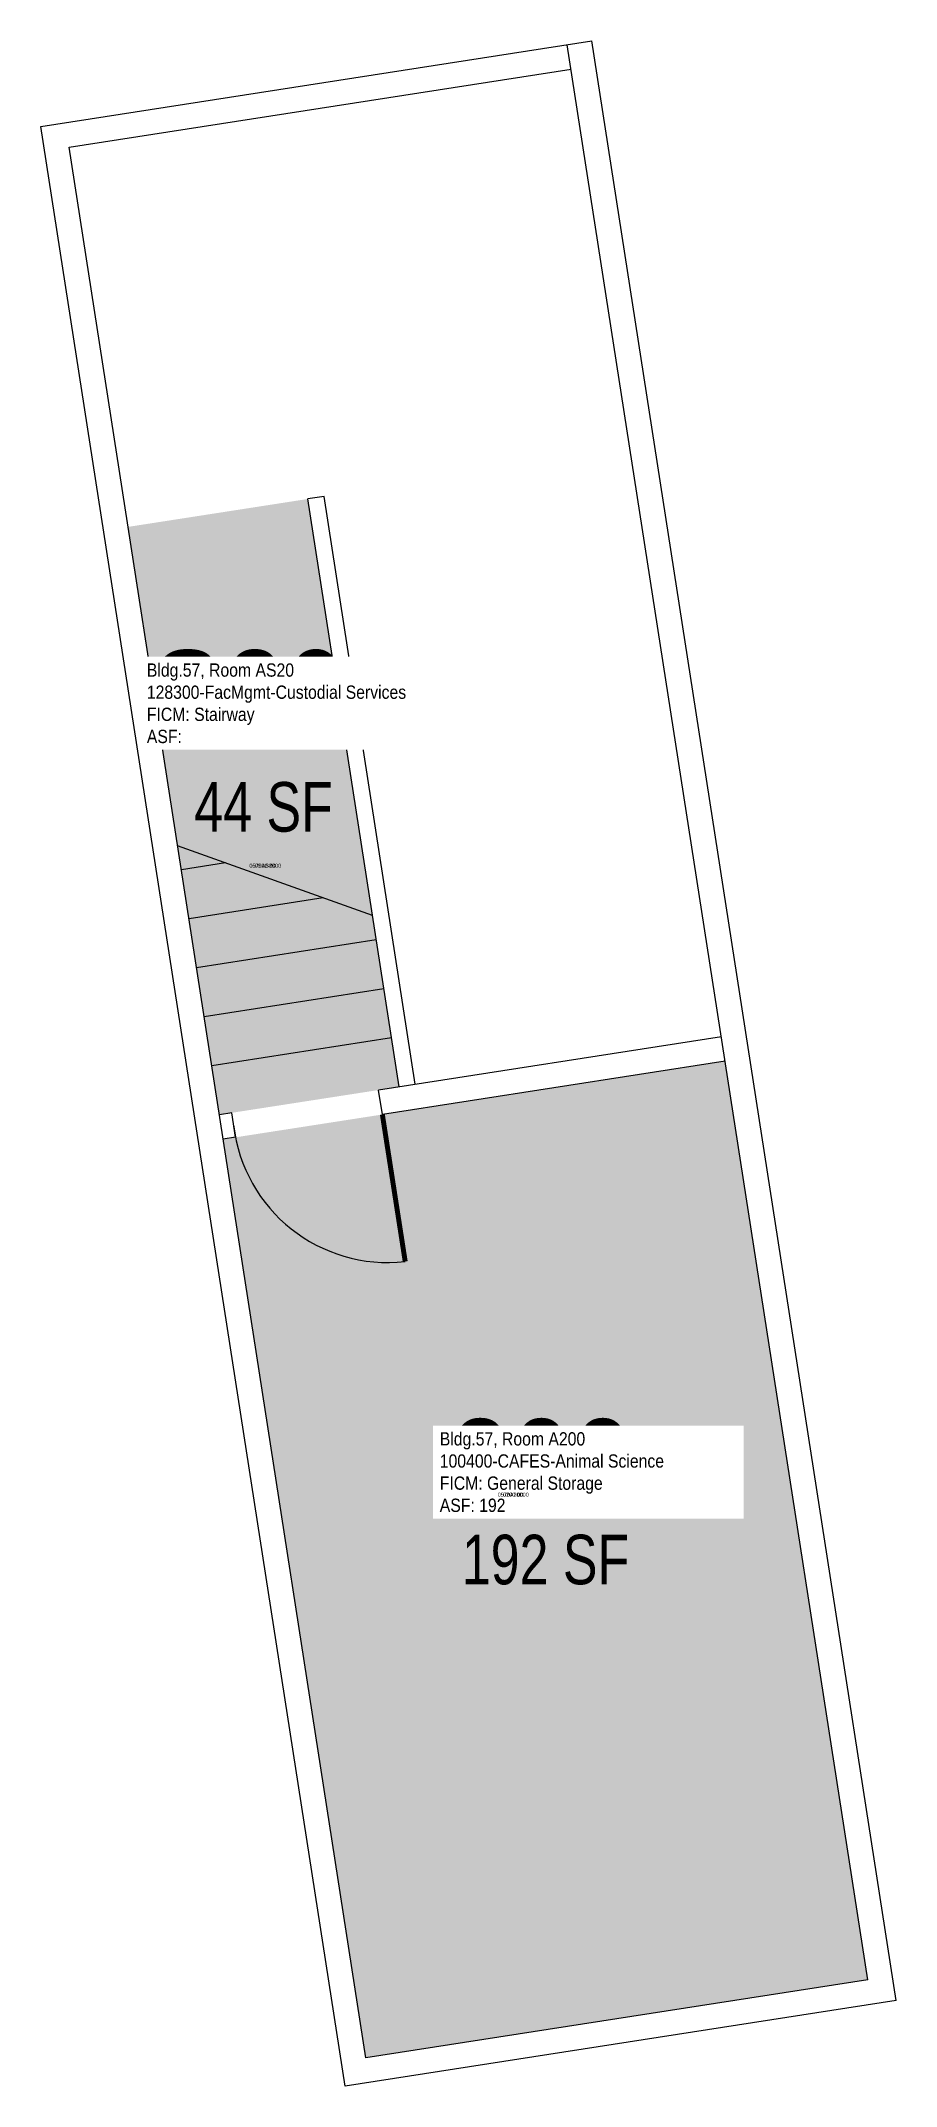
# Model space of a CAD drawing. Header units: inches. Extents: x -197 to 10, y 0 to 1568.
# Drawn here: x -196.7 to 10.3, y 1073 to 1568 of the extents above; entities outside this region: 2.
import ezdxf
from ezdxf.enums import TextEntityAlignment as Align

# ---------------------------------------------------------------- set-up
doc = ezdxf.new("R2010")
doc.units = ezdxf.units.IN
doc.header["$LTSCALE"] = 50
doc.header["$MEASUREMENT"] = 0
for name, color, linetype in [('A-DOOR', 2, 'CONTINUOUS'), ('A-FLOR', 3, 'CONTINUOUS'), ('A-IDEN-RNUM', 7, 'CONTINUOUS'), ('A-IDEN-SNUM', 4, 'CONTINUOUS'), ('A-IDEN-VNUM', 4, 'CONTINUOUS'), ('A-WALL', 5, 'CONTINUOUS'), ('AREA-TEXT', 3, 'CONTINUOUS'), ('Rooms-Category-Color', 7, 'CONTINUOUS'), ('Rooms-College-Color', 7, 'CONTINUOUS'), ('Rooms-Department-Color', 7, 'CONTINUOUS'), ('Rooms-Division-Color', 7, 'CONTINUOUS'), ('Rooms-Information', 7, 'CONTINUOUS')]:
    doc.layers.add(name, color=color, linetype=linetype)
doc.styles.add('CP_AREA', font='arial.ttf', dxfattribs={"height": 15})
doc.styles.add('CP_ROOMVNUMBER', font='arial.ttf', dxfattribs={"width": 0.85, "height": 0.075})
doc.styles.add('ROOMSNUMBER', font='txt', dxfattribs={"height": 1})

msp = doc.modelspace()

# ---------------------------------------------------------------- hatches: boundary and pattern name
at = {"layer": 'Rooms-Category-Color', "true_color": 0xadadad}
msp.add_hatch(color=253, dxfattribs=at).paths.add_polyline_path([(-132.13, 1457.12), (-175.61, 1450.37), (-153.51, 1308.08), (-110.02, 1314.83)])
at = {"layer": 'Rooms-Category-Color', "true_color": 0xe3c5e1}
msp.add_hatch(color=254, dxfattribs=at).paths.add_polyline_path([(-31.04, 1321.03), (-152.58, 1302.15), (-118.04, 1079.81), (3.5, 1098.7), (-0.19, 1122.41)])
at = {"layer": 'Rooms-College-Color', "true_color": 0xadadad}
msp.add_hatch(color=253, dxfattribs=at).paths.add_polyline_path([(-132.13, 1457.12), (-175.61, 1450.37), (-153.51, 1308.08), (-110.02, 1314.83)])
at = {"layer": 'Rooms-College-Color', "true_color": 0xe3c5e1}
msp.add_hatch(color=254, dxfattribs=at).paths.add_polyline_path([(-31.04, 1321.03), (-152.58, 1302.15), (-118.04, 1079.81), (3.5, 1098.7), (-0.19, 1122.41)])
at = {"layer": 'Rooms-Department-Color', "true_color": 0xacacac}
msp.add_hatch(color=253, dxfattribs=at).paths.add_polyline_path([(-132.13, 1457.12), (-175.61, 1450.37), (-153.51, 1308.08), (-110.02, 1314.83)])
at = {"layer": 'Rooms-Department-Color', "true_color": 0xe3c5e1}
msp.add_hatch(color=254, dxfattribs=at).paths.add_polyline_path([(-31.04, 1321.03), (-152.58, 1302.15), (-118.04, 1079.81), (3.5, 1098.7), (-0.19, 1122.41)])
at = {"layer": 'Rooms-Division-Color', "true_color": 0xadadad}
msp.add_hatch(color=253, dxfattribs=at).paths.add_polyline_path([(-132.13, 1457.12), (-175.61, 1450.37), (-153.51, 1308.08), (-110.02, 1314.83)])
at = {"layer": 'Rooms-Division-Color', "true_color": 0xe3c5e1}
msp.add_hatch(color=254, dxfattribs=at).paths.add_polyline_path([(-31.04, 1321.03), (-152.58, 1302.15), (-118.04, 1079.81), (3.5, 1098.7), (-0.19, 1122.41)])

# ---------------------------------------------------------------- linework, layer by layer
at = {"layer": 'A-DOOR', "const_width": 1.2}
msp.add_lwpolyline([(-114.05, 1308.13), (-108.52, 1272.56)], dxfattribs=at)
at = {"layer": 'A-DOOR'}
msp.add_arc((-112.79, 1309.85), 37.53, 186.5401, 276.5401, dxfattribs=at)
at = {"layer": 'A-FLOR'}
for p, q in [((-116.47, 1356.32), (-163.62, 1373.16)), ((-152.03, 1369.02), (-162.72, 1367.36)), ((-128.35, 1360.56), (-160.87, 1355.51)), ((-115.55, 1350.4), (-159.03, 1343.65)), ((-113.71, 1338.55), (-157.19, 1331.79)), ((-111.86, 1326.69), (-155.35, 1319.93))]:
    msp.add_line(p, q, dxfattribs=at)
at = {"layer": 'A-WALL'}
for p, q in [((-196.74, 1547.27), (-63.34, 1568)), ((3.5, 1098.7), (-69.27, 1567.08)), ((10.35, 1093.69), (-63.34, 1568)), ((-189.89, 1542.27), (-68.35, 1561.15)), ((-123.05, 1072.96), (-196.74, 1547.27)), ((-118.04, 1079.81), (-189.89, 1542.27)), ((-128.18, 1457.74), (-132.13, 1457.12)), ((-110.02, 1314.83), (-132.13, 1457.12)), ((-106.07, 1315.44), (-128.18, 1457.74)), ((-31.96, 1326.96), (-114.97, 1314.06)), ((-31.04, 1321.03), (-114.05, 1308.13)), ((-114.05, 1308.13), (-114.97, 1314.06)), ((-150.54, 1308.54), (-153.51, 1308.08)), ((-149.62, 1302.61), (-150.54, 1308.54)), ((-149.62, 1302.61), (-152.58, 1302.15)), ((3.5, 1098.7), (-118.04, 1079.81)), ((10.35, 1093.69), (-123.05, 1072.96)), ((0, 0), (1, 0)), ((0, 0), (1, 0))]:
    msp.add_line(p, q, dxfattribs=at)

# ---------------------------------------------------------------- texts
at = {"layer": 'A-IDEN-RNUM', "style": 'ROOMSNUMBER'}
for s, p in [('0S20-00', (-142.41, 1368.36)), ('0200-00', (-82.37, 1216.11))]:
    msp.add_text(s, height=0.96, dxfattribs=at).set_placement(p, align=Align.MIDDLE)
at = {"layer": 'A-IDEN-SNUM', "style": 'ROOMSNUMBER'}
for s, p in [('0570AS2000', (-142.41, 1368.36)), ('0570A20000', (-82.37, 1216.11))]:
    msp.add_text(s, height=0.96, dxfattribs=at).set_placement(p, align=Align.MIDDLE)
at = {"layer": 'A-IDEN-VNUM', "style": 'CP_ROOMVNUMBER', "width": 0.85}
for s, p in [('S20', (-146.5, 1409.24)), ('200', (-75.56, 1223.15))]:
    msp.add_text(s, height=22.5, dxfattribs=at).set_placement(p, align=Align.MIDDLE)
at = {"layer": 'AREA-TEXT', "style": 'CP_AREA', "width": 0.75}
for s, p in [('44 SF', (-142.82, 1382.6)), ('192 SF', (-74.54, 1200.42))]:
    msp.add_text(s, height=12, dxfattribs=at).set_placement(p, align=Align.MIDDLE_CENTER)

# ---------------------------------------------------------------- next in the draw order: texts
at = {"layer": 'Rooms-Information', "char_height": 3.2143, "width": 72, "attachment_point": 7, "style": 'CP_ROOMVNUMBER', "bg_fill": 3, "box_fill_scale": 1.5, "bg_fill_color": 256, "bg_fill_true_color": 13158600, "bg_fill_transparency": 0}
for s, insert in [('Bldg.57, Room AS20^M^J128300-FacMgmt-Custodial Services^M^JFICM: Stairway^M^JASF: ', (-171.08, 1397.99)), ('Bldg.57, Room A200^M^J100400-CAFES-Animal Science^M^JFICM: General Storage^M^JASF: 192', (-100.15, 1211.9))]:
    msp.add_mtext(s, dxfattribs=dict(at, insert=insert))

doc.saveas('drawing.dxf')
